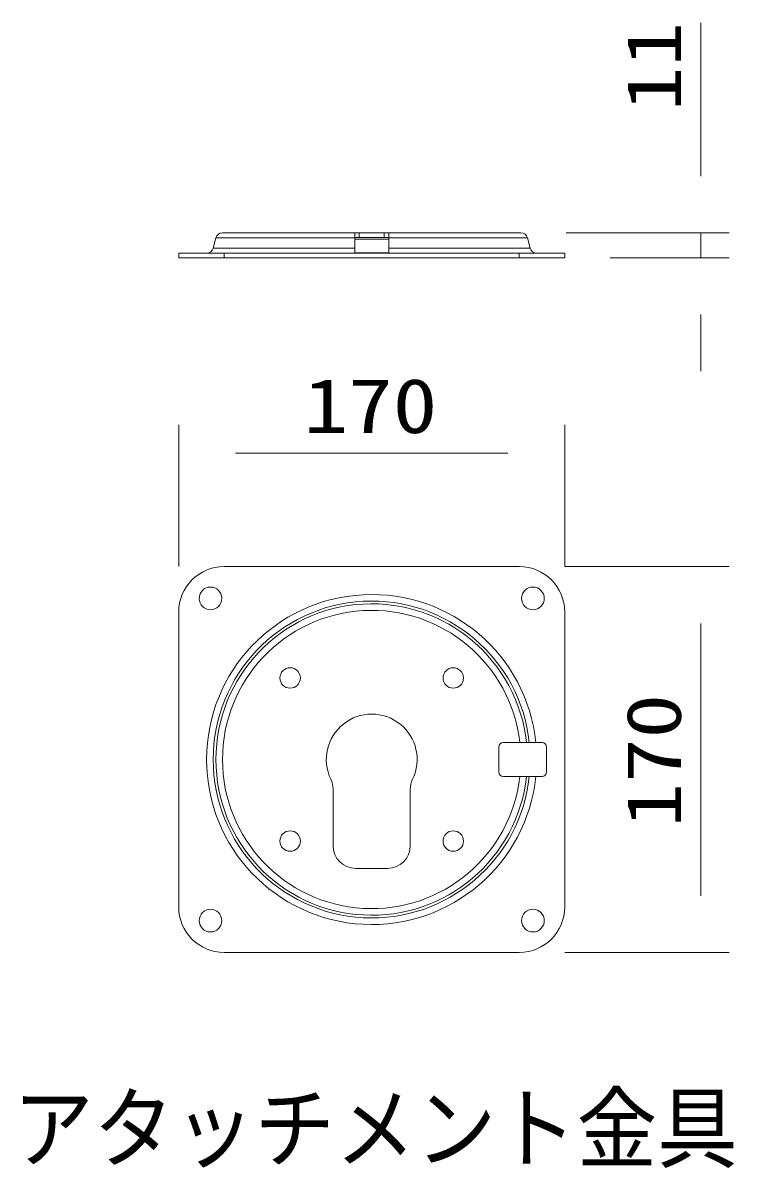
# Model space of a CAD drawing. Units: millimetres on the paper. Extents: x -62 to 64, y -118 to 119.
# Drawn here: x 18.2 to 49.5, y 13.5 to 64 of the extents above; entities that cross this region are included whole.
import ezdxf
from ezdxf.enums import TextEntityAlignment as Align

# ---------------------------------------------------------------- set-up
doc = ezdxf.new("R2010")
doc.units = ezdxf.units.MM
doc.layers.add('0-0_MOJI1', color=7, linetype='Continuous')
doc.layers.add('0-2_GAIKEI', color=4, linetype='Continuous', lineweight=9)
doc.layers.add('0-4_SUNPO', color=7, linetype='Continuous', lineweight=9)
doc.styles.add('ＭＳ ゴシック', font='')
doc.styles.get('ＭＳ ゴシック').set_extended_font_data('MS Gothic')

msp = doc.modelspace()

# ---------------------------------------------------------------- linework, layer by layer
at = {"layer": '0-2_GAIKEI', "color": 7}
for p, q in [((40.135, 54.706), (26.996, 54.706)), ((26.706, 54.483), (26.584, 54.028)), ((40.425, 54.483), (40.547, 54.028)), ((26.296, 53.806), (25.065, 53.806)), ((25.065, 53.606), (25.065, 53.806)), ((42.065, 53.606), (25.065, 53.606)), ((27.065, 39.999), (40.065, 39.999)), ((25.065, 24.999), (25.065, 37.999)), ((42.065, 37.999), (42.065, 24.999)), ((40.065, 22.999), (27.065, 22.999))]:
    msp.add_line(p, q, dxfattribs=at)
at = {"layer": '0-2_GAIKEI'}
for p, q in [((32.815, 54.706), (32.815, 53.806)), ((34.315, 54.506), (32.815, 54.506)), ((33.015, 54.506), (33.015, 54.706)), ((34.115, 54.506), (34.115, 54.706)), ((34.315, 54.706), (34.315, 53.806)), ((32.815, 54.028), (26.584, 54.028)), ((32.815, 54.483), (26.706, 54.483)), ((34.315, 54.431), (32.815, 54.431)), ((40.425, 54.483), (34.315, 54.483)), ((40.547, 54.028), (34.315, 54.028)), ((40.835, 53.806), (26.296, 53.806)), ((27.065, 53.606), (27.065, 53.806)), ((34.315, 53.828), (32.815, 53.828)), ((40.065, 53.606), (40.065, 53.806)), ((39.165, 32.049), (39.165, 30.949)), ((39.365, 32.249), (41.065, 32.249)), ((41.265, 30.949), (41.265, 32.049)), ((39.365, 30.749), (41.065, 30.749)), ((31.865, 27.699), (31.865, 30.192)), ((35.265, 30.192), (35.265, 27.699)), ((32.865, 26.699), (34.265, 26.699))]:
    msp.add_line(p, q, dxfattribs=at)
at = {"layer": '0-2_GAIKEI', "color": 7}
msp.add_lwpolyline([(42.065, 53.606), (42.065, 53.806), (40.835, 53.806)], dxfattribs=at)
at = {"layer": '0-2_GAIKEI'}
for centre, radius in [((26.465, 38.599), 0.5), ((40.665, 38.599), 0.5), ((29.973, 35.091), 0.45), ((37.157, 35.091), 0.45), ((29.973, 27.907), 0.45), ((37.157, 27.907), 0.45), ((26.465, 24.399), 0.5), ((40.665, 24.399), 0.5)]:
    msp.add_circle(centre, radius, dxfattribs=at)
at = {"layer": '0-2_GAIKEI', "color": 7}
for centre, radius, start, end in [((26.996, 54.406), 0.3, 90, 165), ((40.135, 54.406), 0.3, 15, 90), ((26.294, 54.106), 0.3, 270.3261, 345), ((40.837, 54.106), 0.3, 195, 269.6739), ((27.065, 37.999), 2, 90, 180), ((40.065, 37.999), 2, 0, 90), ((27.065, 24.999), 2, 180, 270), ((40.065, 24.999), 2, 270, 0)]:
    msp.add_arc(centre, radius, start, end, dxfattribs=at)
at = {"layer": '0-2_GAIKEI'}
for centre, radius, start, end in [((33.565, 31.499), 7.271, 5.9203, 354.0797), ((33.565, 31.499), 6.982, 6.1669, 353.8331), ((33.565, 31.499), 6.86, 6.2771, 353.723), ((33.565, 31.499), 6.57, 6.5551, 353.4449), ((33.565, 31.499), 2, 334.1581, 205.8419), ((39.365, 32.049), 0.2, 90, 180), ((41.065, 32.049), 0.2, 0, 90), ((39.365, 30.949), 0.2, 180, 270), ((41.065, 30.949), 0.2, 270, 0), ((30.865, 30.192), 1, 0, 25.8419), ((36.265, 30.192), 1, 154.1581, 180), ((32.865, 27.699), 1, 180, 270), ((34.265, 27.699), 1, 270, 0)]:
    msp.add_arc(centre, radius, start, end, dxfattribs=at)
at = {"layer": '0-4_SUNPO'}
for p, q in [((48.065, 57.206), (48.065, 63.956)), ((42.135, 54.706), (49.315, 54.706)), ((48.065, 53.606), (48.065, 54.706)), ((44.065, 53.606), (49.315, 53.606)), ((48.065, 51.106), (48.065, 48.606)), ((25.065, 39.999), (25.065, 46.249)), ((42.065, 39.999), (42.065, 46.249)), ((39.565, 44.999), (27.565, 44.999)), ((42.065, 39.999), (49.315, 39.999)), ((48.065, 37.499), (48.065, 25.499)), ((42.065, 22.999), (49.315, 22.999))]:
    msp.add_line(p, q, dxfattribs=at)

# ---------------------------------------------------------------- texts
at = {"layer": '0-0_MOJI1', "style": 'ＭＳ ゴシック', "width": 0.9}
msp.add_text('アタッチメント金具', height=2.889, dxfattribs=at).set_placement((17.765, 12.944), align=Align.BOTTOM_LEFT)
at = {"layer": '0-4_SUNPO', "style": 'ＭＳ ゴシック', "width": 1.2}
for s, p in [('11', (47.903, 60.069)), ('170', (47.903, 28.499))]:
    msp.add_text(s, height=2.405, rotation=90, dxfattribs=at).set_placement(p, align=Align.BOTTOM_LEFT)
msp.add_text('170', height=2.405, dxfattribs=at).set_placement((30.565, 45.162), align=Align.BOTTOM_LEFT)

doc.saveas('drawing.dxf')
